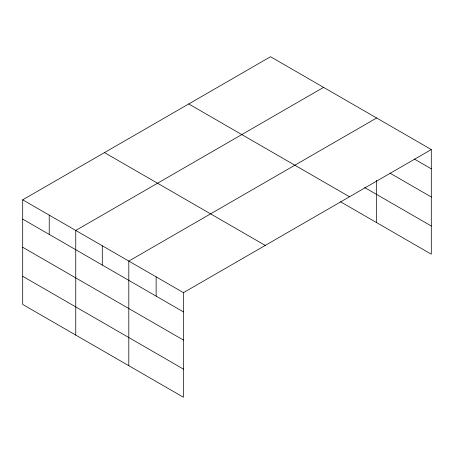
<?xml version="1.0" encoding="UTF-8"?>
<svg xmlns="http://www.w3.org/2000/svg" width="454" height="454" viewBox="0 0 454 454"><rect width="100%" height="100%" fill="white"/><g stroke="black" fill="none" stroke-linecap="round" stroke-linejoin="round"><path stroke-width="0.68" d="M431.3 149.553L270.533 56.733L22.7 199.822L22.7 304.447L183.467 397.267L183.467 292.637L431.3 149.553L431.3 254.183L340.466 201.741M323.589 87.361L75.756 230.45L75.756 335.08M376.638 117.995L128.805 261.078L128.805 365.708M414.292 159.019L431.3 168.837M390.003 173.156L431.3 197.002M364.585 187.496L431.3 226.018M188.751 103.955L349.518 196.769M104.482 152.601L265.25 245.421M22.7 199.822L183.467 292.637M22.7 219.106L183.467 311.921M22.7 247.265L183.467 340.086M22.7 276.287L183.467 369.102M376.638 180.306L376.638 222.625M156.136 276.861L156.136 296.144M102.281 245.762L102.281 265.051M49.225 215.134L49.225 234.417"/></g></svg>
